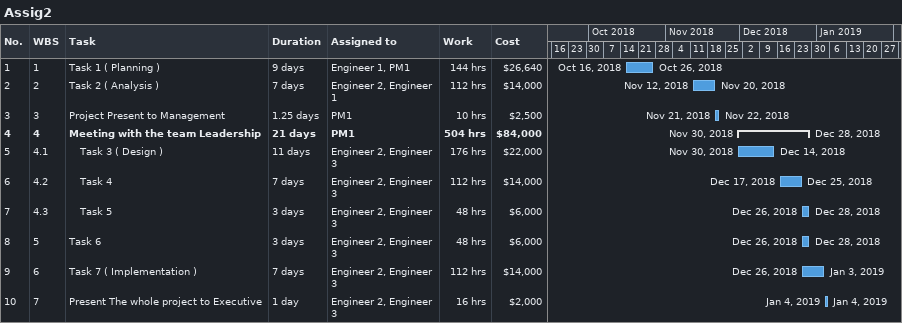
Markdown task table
Assig2

| ID | WBS | Task | Duration | Start | Finish | Resources | Work (h) | Cost ($) |
|---|---|---|---|---|---|---|---|---|
| 1 | 1 | Task 1 ( Planning ) | 9d | 2018-10-16 | 2018-10-26 | Engineer 1, PM1 | 144 | 26640 |
| 2 | 2 | Task 2 ( Analysis ) | 7d | 2018-11-12 | 2018-11-20 | Engineer 2, Engineer 1 | 112 | 14000 |
| 3 | 3 | Project Present to Management | 1.25d | 2018-11-21 | 2018-11-22 | PM1 | 10 | 2500 |
| 4 | 4 | **Meeting with the team Leadership** | 21d | 2018-11-30 | 2018-12-28 | PM1 | 504 | 84000 |
| 5 | 4.1 | Task 3 ( Design ) | 11d | 2018-11-30 | 2018-12-14 | Engineer 2, Engineer 3 | 176 | 22000 |
| 6 | 4.2 | Task 4 | 7d | 2018-12-17 | 2018-12-25 | Engineer 2, Engineer 3 | 112 | 14000 |
| 7 | 4.3 | Task 5 | 3d | 2018-12-26 | 2018-12-28 | Engineer 2, Engineer 3 | 48 | 6000 |
| 8 | 5 | Task 6 | 3d | 2018-12-26 | 2018-12-28 | Engineer 2, Engineer 3 | 48 | 6000 |
| 9 | 6 | Task 7 ( Implementation ) | 7d | 2018-12-26 | 2019-01-03 | Engineer 2, Engineer 3 | 112 | 14000 |
| 10 | 7 | Present The whole project to Executive | 1d | 2019-01-04 | 2019-01-04 | Engineer 2, Engineer 3 | 16 | 2000 |
